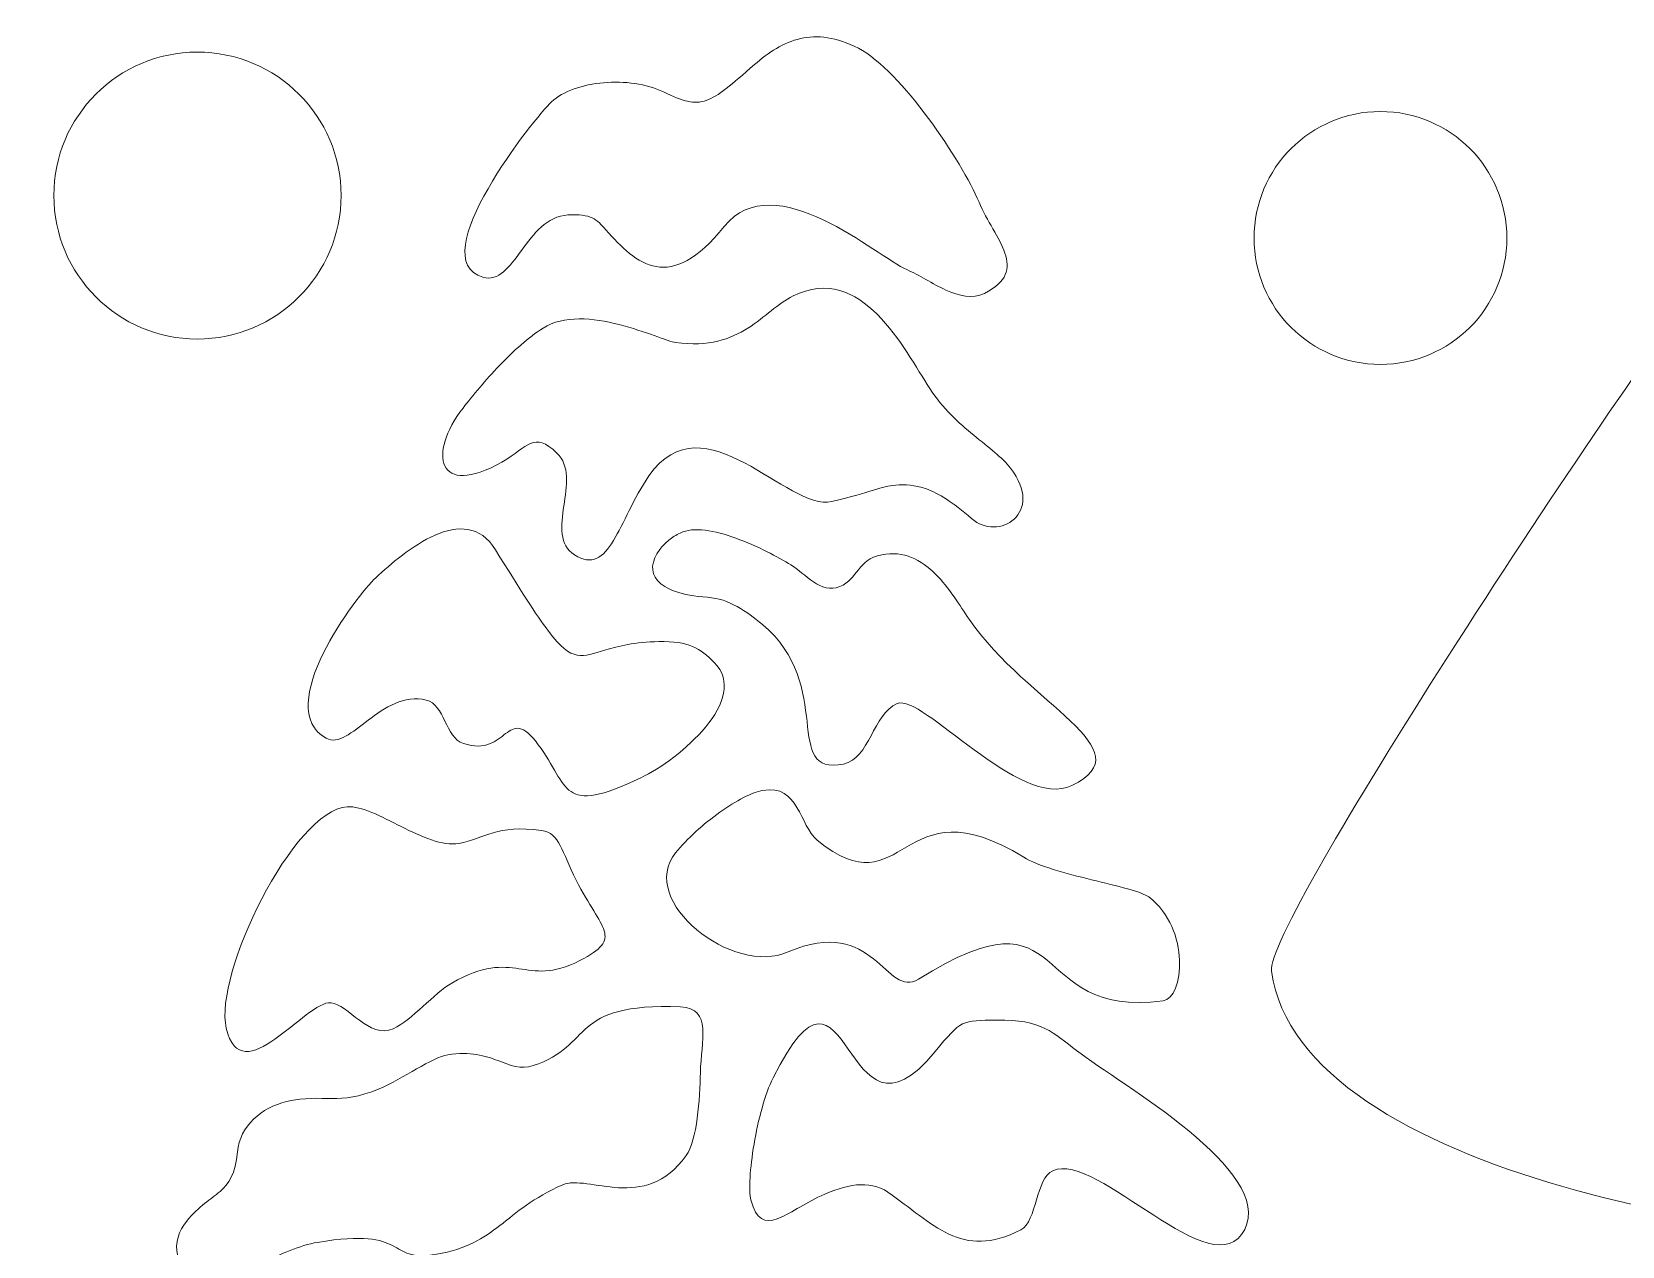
# Model space of a CAD drawing. Header units: inches. Extents: x -15.9 to -7.4, y 2.8 to 12.8.
# Drawn here: x -13.972 to -11.619, y 5.12 to 6.918 of the extents above; entities that cross this region are included whole.
import ezdxf

# ---------------------------------------------------------------- set-up
doc = ezdxf.new("R2010")
doc.units = ezdxf.units.IN
doc.header["$MEASUREMENT"] = 0
doc.layers.add('_U+0421_U+043B_U+043E_U+0439 1', color=7, linetype='Continuous')

# ---------------------------------------------------------------- blocks, each defined once
blk = doc.blocks.new('block 2')
at = {"layer": '_U+0421_U+043B_U+043E_U+0439 1', "lineweight": 0}
for points, knots in [([(-10.9466, 11.2254), (-10.9456, 11.2242), (-10.9446, 11.2235), (-10.9436, 11.223), (-10.9425, 11.2225), (-10.9413, 11.2223), (-10.9398, 11.222), (-10.4976, 11.146), (-10.0785, 11.0018), (-9.6941, 10.8007), (-9.3097, 10.5995), (-8.96, 10.3415), (-8.6561, 10.0378), (-8.2708, 9.6532), (-7.9591, 9.195), (-7.7436, 8.6861), (-7.5282, 8.1773), (-7.4091, 7.6178), (-7.4091, 7.0306), (-7.4091, 6.4434), (-7.5282, 5.8841), (-7.7436, 5.3753), (-7.9591, 4.8665), (-8.2708, 4.4083), (-8.6561, 4.0234), (-9.0412, 3.6386), (-9.4999, 3.3272), (-10.0093, 3.112), (-10.5187, 2.8968), (-11.0788, 2.7778), (-11.6667, 2.7778), (-12.2545, 2.7778), (-12.8145, 2.8968), (-13.3238, 3.112), (-13.8332, 3.3272), (-14.2919, 3.6386), (-14.6772, 4.0234), (-15.0625, 4.4083), (-15.3743, 4.8665), (-15.5897, 5.3753), (-15.8051, 5.8841), (-15.9243, 6.4434), (-15.9243, 7.0306), (-15.9243, 7.6178), (-15.8051, 8.1773), (-15.5897, 8.6861), (-15.3743, 9.195), (-15.0625, 9.6532), (-14.6772, 10.0378), (-14.3739, 10.3408), (-14.0251, 10.5983), (-13.6418, 10.7992), (-13.2586, 11.0001), (-12.841, 11.1444), (-12.4, 11.2209), (-12.3974, 11.2213), (-12.3949, 11.2215), (-12.3926, 11.2221), (-12.3903, 11.2227), (-12.3883, 11.2237), (-12.3866, 11.2257), (-12.3855, 11.227), (-12.385, 11.2296), (-12.3847, 11.232), (-12.3845, 11.2343), (-12.3844, 11.2364), (-12.3844, 11.2364), (-12.3844, 11.2364), (-12.3844, 11.4394), (-12.3844, 11.4394), (-12.3844, 11.4394), (-12.3844, 11.6424), (-12.3844, 11.6424), (-12.3844, 11.6744), (-12.3705, 11.7042), (-12.3468, 11.7291), (-12.323, 11.754), (-12.2893, 11.774), (-12.2497, 11.7863), (-12.2428, 11.7885), (-12.2377, 11.7934), (-12.2352, 11.7994), (-12.2326, 11.8053), (-12.2326, 11.8123), (-12.2361, 11.8186), (-12.2614, 11.8648), (-12.2812, 11.9143), (-12.2947, 11.9665), (-12.3082, 12.0186), (-12.3154, 12.0733), (-12.3154, 12.1297), (-12.3154, 12.2191), (-12.2973, 12.3044), (-12.2645, 12.3819), (-12.2318, 12.4595), (-12.1843, 12.5294), (-12.1255, 12.5881), (-12.0667, 12.6466), (-11.9969, 12.694), (-11.9193, 12.7268), (-11.8417, 12.7596), (-11.7564, 12.7778), (-11.6667, 12.7778), (-11.5772, 12.7778), (-11.4919, 12.7596), (-11.4143, 12.7268), (-11.3367, 12.694), (-11.2668, 12.6466), (-11.2083, 12.5881), (-11.1495, 12.5294), (-11.1019, 12.4595), (-11.069, 12.3819), (-11.0361, 12.3044), (-11.0179, 12.2191), (-11.0179, 12.1297), (-11.0179, 12.0737), (-11.025, 12.0194), (-11.0384, 11.9675), (-11.0518, 11.9157), (-11.0714, 11.8664), (-11.0966, 11.8205), (-11.1003, 11.8137), (-11.1003, 11.8062), (-11.0976, 11.7998), (-11.0949, 11.7934), (-11.0894, 11.7881), (-11.082, 11.7857), (-11.0428, 11.7732), (-11.0095, 11.7533), (-10.986, 11.7285), (-10.9626, 11.7037), (-10.9489, 11.6742), (-10.9489, 11.6424), (-10.9489, 11.6424), (-10.9489, 11.4394), (-10.9489, 11.4394), (-10.9489, 11.4394), (-10.9489, 11.2364), (-10.9489, 11.2364), (-10.9489, 11.2364), (-10.9488, 11.2343), (-10.9485, 11.2318), (-10.9482, 11.2294), (-10.9476, 11.2266), (-10.9466, 11.2254)], [0, 0, 0, 0, 1, 1, 1, 2, 2, 2, 3, 3, 3, 4, 4, 4, 5, 5, 5, 6, 6, 6, 7, 7, 7, 8, 8, 8, 9, 9, 9, 10, 10, 10, 11, 11, 11, 12, 12, 12, 13, 13, 13, 14, 14, 14, 15, 15, 15, 16, 16, 16, 17, 17, 17, 18, 18, 18, 19, 19, 19, 20, 20, 20, 21, 21, 21, 22, 22, 22, 23, 23, 23, 24, 24, 24, 25, 25, 25, 26, 26, 26, 27, 27, 27, 28, 28, 28, 29, 29, 29, 30, 30, 30, 31, 31, 31, 32, 32, 32, 33, 33, 33, 34, 34, 34, 35, 35, 35, 36, 36, 36, 37, 37, 37, 38, 38, 38, 39, 39, 39, 40, 40, 40, 41, 41, 41, 42, 42, 42, 43, 43, 43, 44, 44, 44, 45, 45, 45, 46, 46, 46, 47, 47, 47, 48, 48, 48, 48]), ([(-13.3045, 6.5542), (-13.2812, 6.5476), (-13.2652, 6.5698), (-13.2474, 6.5941), (-13.2295, 6.6184), (-13.2098, 6.6448), (-13.1788, 6.6465), (-13.1617, 6.6474), (-13.151, 6.6459), (-13.1429, 6.6421), (-13.1348, 6.6384), (-13.1293, 6.6324), (-13.1227, 6.6246), (-13.1001, 6.5989), (-13.0763, 6.575), (-13.0481, 6.5701), (-13.02, 6.5652), (-12.9875, 6.5792), (-12.9475, 6.6293), (-12.9104, 6.6755), (-12.8539, 6.6643), (-12.8011, 6.6392), (-12.7483, 6.6141), (-12.6993, 6.5751), (-12.6772, 6.5656), (-12.6591, 6.5576), (-12.6393, 6.5444), (-12.6196, 6.5354), (-12.5999, 6.5264), (-12.5803, 6.5217), (-12.5624, 6.5305), (-12.5284, 6.5476), (-12.5246, 6.5675), (-12.5322, 6.5901), (-12.5398, 6.6127), (-12.5589, 6.6379), (-12.5705, 6.6655), (-12.5832, 6.6954), (-12.6117, 6.744), (-12.6452, 6.7893), (-12.6786, 6.8346), (-12.7169, 6.8766), (-12.749, 6.8932), (-12.7816, 6.9101), (-12.8096, 6.9132), (-12.8346, 6.9075), (-12.8597, 6.9018), (-12.8818, 6.8873), (-12.9028, 6.869), (-12.9368, 6.8393), (-12.9561, 6.8221), (-12.974, 6.816), (-12.992, 6.8098), (-13.0087, 6.8145), (-13.0375, 6.8286), (-13.0625, 6.8407), (-13.0952, 6.845), (-13.126, 6.8422), (-13.1568, 6.8395), (-13.1857, 6.8297), (-13.2031, 6.8138), (-13.2152, 6.8026), (-13.2633, 6.7443), (-13.297, 6.6854), (-13.3307, 6.6266), (-13.3499, 6.5673), (-13.3045, 6.5542), (-13.3045, 6.5542), (-13.3045, 6.5542), (-13.3045, 6.5542), (-13.3045, 6.5542), (-13.3045, 6.5542), (-13.3045, 6.5542)], [0, 0, 0, 0, 1, 1, 1, 2, 2, 2, 3, 3, 3, 4, 4, 4, 5, 5, 5, 6, 6, 6, 7, 7, 7, 8, 8, 8, 9, 9, 9, 10, 10, 10, 11, 11, 11, 12, 12, 12, 13, 13, 13, 14, 14, 14, 15, 15, 15, 16, 16, 16, 17, 17, 17, 18, 18, 18, 19, 19, 19, 20, 20, 20, 21, 21, 21, 22, 22, 22, 23, 23, 23, 24, 24, 24, 24]), ([(-13.7272, 6.8875), (-13.6684, 6.8875), (-13.6152, 6.8637), (-13.5767, 6.8253), (-13.5382, 6.787), (-13.5144, 6.7339), (-13.5144, 6.6755), (-13.5144, 6.6167), (-13.5382, 6.5636), (-13.5767, 6.5252), (-13.6152, 6.4867), (-13.6684, 6.4629), (-13.7272, 6.4629), (-13.7857, 6.4629), (-13.8388, 6.4867), (-13.8772, 6.5252), (-13.9156, 6.5636), (-13.9394, 6.6167), (-13.9394, 6.6755), (-13.9394, 6.7339), (-13.9156, 6.787), (-13.8772, 6.8253), (-13.8388, 6.8637), (-13.7857, 6.8875), (-13.7272, 6.8875), (-13.7272, 6.8875), (-13.7272, 6.8875), (-13.7272, 6.8875), (-13.7272, 6.8875), (-13.7272, 6.8875), (-13.7272, 6.8875)], [0, 0, 0, 0, 1, 1, 1, 2, 2, 2, 3, 3, 3, 4, 4, 4, 5, 5, 5, 6, 6, 6, 7, 7, 7, 8, 8, 8, 9, 9, 9, 10, 10, 10, 10]), ([(-11.9765, 6.7996), (-11.9249, 6.7996), (-11.8781, 6.7786), (-11.8443, 6.7448), (-11.8104, 6.7109), (-11.7895, 6.6641), (-11.7895, 6.6122), (-11.7895, 6.5606), (-11.8104, 6.5139), (-11.8443, 6.4801), (-11.8781, 6.4463), (-11.9249, 6.4254), (-11.9765, 6.4254), (-12.0282, 6.4254), (-12.0749, 6.4463), (-12.1088, 6.4801), (-12.1426, 6.5139), (-12.1636, 6.5606), (-12.1636, 6.6122), (-12.1636, 6.6641), (-12.1426, 6.7109), (-12.1088, 6.7448), (-12.0749, 6.7786), (-12.0282, 6.7996), (-11.9765, 6.7996), (-11.9765, 6.7996), (-11.9765, 6.7996), (-11.9765, 6.7996), (-11.9765, 6.7996), (-11.9765, 6.7996), (-11.9765, 6.7996)], [0, 0, 0, 0, 1, 1, 1, 2, 2, 2, 3, 3, 3, 4, 4, 4, 5, 5, 5, 6, 6, 6, 7, 7, 7, 8, 8, 8, 9, 9, 9, 10, 10, 10, 10]), ([(-11.1264, 5.1331), (-11.095, 5.1389), (-11.0923, 5.1663), (-11.0941, 5.2023), (-11.096, 5.2382), (-11.1024, 5.2829), (-11.0893, 5.3233), (-11.0615, 5.4089), (-11.0237, 5.4836), (-10.9826, 5.5567), (-10.9414, 5.6297), (-10.8968, 5.701), (-10.8551, 5.7797), (-10.7799, 5.9219), (-10.7104, 6.0361), (-10.6383, 6.1461), (-10.5662, 6.2561), (-10.4915, 6.3619), (-10.4058, 6.4872), (-10.3882, 6.5129), (-10.3505, 6.5691), (-10.3202, 6.6233), (-10.2899, 6.6776), (-10.2671, 6.7299), (-10.2792, 6.7477), (-10.2973, 6.7746), (-10.3117, 6.7774), (-10.3403, 6.7695), (-10.3689, 6.7615), (-10.4118, 6.7427), (-10.4867, 6.7263), (-10.605, 6.7004), (-10.736, 6.7116), (-10.8596, 6.7262), (-10.9832, 6.7407), (-11.0993, 6.7587), (-11.1878, 6.7463), (-11.2188, 6.7423), (-11.2486, 6.7342), (-11.2773, 6.7228), (-11.306, 6.7114), (-11.3335, 6.6966), (-11.3597, 6.6793), (-11.387, 6.6612), (-11.4131, 6.64), (-11.4376, 6.6165), (-11.4621, 6.593), (-11.4851, 6.5671), (-11.5063, 6.5395), (-11.5727, 6.4537), (-11.7329, 6.218), (-11.8754, 5.995), (-12.0179, 5.7721), (-12.1426, 5.562), (-12.1379, 5.5273), (-12.1169, 5.3751), (-11.9255, 5.2718), (-11.7086, 5.209), (-11.4916, 5.1461), (-11.2492, 5.1236), (-11.1264, 5.1331), (-11.1264, 5.1331), (-11.1264, 5.1331), (-11.1264, 5.1331), (-11.1264, 5.1331), (-11.1264, 5.1331), (-11.1264, 5.1331)], [0, 0, 0, 0, 1, 1, 1, 2, 2, 2, 3, 3, 3, 4, 4, 4, 5, 5, 5, 6, 6, 6, 7, 7, 7, 8, 8, 8, 9, 9, 9, 10, 10, 10, 11, 11, 11, 12, 12, 12, 13, 13, 13, 14, 14, 14, 15, 15, 15, 16, 16, 16, 17, 17, 17, 18, 18, 18, 19, 19, 19, 20, 20, 20, 21, 21, 21, 22, 22, 22, 22]), ([(-13.2764, 6.2808), (-13.2564, 6.2923), (-13.2449, 6.3038), (-13.2339, 6.3084), (-13.223, 6.3129), (-13.2126, 6.3106), (-13.195, 6.2942), (-13.1755, 6.2759), (-13.1806, 6.2454), (-13.1848, 6.2159), (-13.189, 6.1865), (-13.1922, 6.1579), (-13.1688, 6.1434), (-13.1429, 6.127), (-13.1268, 6.1395), (-13.1115, 6.1645), (-13.0963, 6.1894), (-13.0817, 6.2269), (-13.0589, 6.2604), (-13.0184, 6.3189), (-12.967, 6.3056), (-12.9176, 6.2795), (-12.8683, 6.2535), (-12.8209, 6.2148), (-12.7885, 6.2224), (-12.7583, 6.2293), (-12.7401, 6.235), (-12.7267, 6.2391), (-12.7133, 6.2433), (-12.7048, 6.2459), (-12.6938, 6.2466), (-12.68, 6.2476), (-12.6659, 6.2474), (-12.6482, 6.241), (-12.6305, 6.2345), (-12.6093, 6.2217), (-12.5815, 6.1972), (-12.562, 6.1798), (-12.5346, 6.1818), (-12.5186, 6.1965), (-12.5026, 6.2112), (-12.498, 6.2385), (-12.5239, 6.2718), (-12.5358, 6.2875), (-12.5561, 6.3022), (-12.5783, 6.3204), (-12.6004, 6.3386), (-12.6243, 6.3602), (-12.6434, 6.3897), (-12.6626, 6.4192), (-12.6877, 6.4659), (-12.7208, 6.499), (-12.7538, 6.5321), (-12.7947, 6.5516), (-12.8457, 6.5266), (-12.868, 6.5157), (-12.8869, 6.4952), (-12.9125, 6.479), (-12.9381, 6.4628), (-12.9704, 6.4511), (-13.0194, 6.4577), (-13.0306, 6.4594), (-13.0644, 6.4745), (-13.103, 6.4843), (-13.1416, 6.4941), (-13.185, 6.4986), (-13.2155, 6.4791), (-13.2369, 6.4656), (-13.2593, 6.4453), (-13.2799, 6.4238), (-13.3006, 6.4023), (-13.3195, 6.3795), (-13.334, 6.3607), (-13.3602, 6.3272), (-13.3697, 6.2936), (-13.3607, 6.2751), (-13.3517, 6.2567), (-13.3242, 6.2535), (-13.2764, 6.2808), (-13.2764, 6.2808), (-13.2764, 6.2808), (-13.2764, 6.2808), (-13.2764, 6.2808), (-13.2764, 6.2808), (-13.2764, 6.2808)], [0, 0, 0, 0, 1, 1, 1, 2, 2, 2, 3, 3, 3, 4, 4, 4, 5, 5, 5, 6, 6, 6, 7, 7, 7, 8, 8, 8, 9, 9, 9, 10, 10, 10, 11, 11, 11, 12, 12, 12, 13, 13, 13, 14, 14, 14, 15, 15, 15, 16, 16, 16, 17, 17, 17, 18, 18, 18, 19, 19, 19, 20, 20, 20, 21, 21, 21, 22, 22, 22, 23, 23, 23, 24, 24, 24, 25, 25, 25, 26, 26, 26, 27, 27, 27, 28, 28, 28, 28]), ([(-13.3883, 5.9285), (-13.3747, 5.9255), (-13.3677, 5.9115), (-13.3607, 5.8973), (-13.3538, 5.8831), (-13.3469, 5.8686), (-13.3335, 5.8644), (-13.3004, 5.8532), (-13.2845, 5.8686), (-13.2709, 5.8789), (-13.2574, 5.8892), (-13.2462, 5.8943), (-13.2226, 5.8625), (-13.1993, 5.8311), (-13.1913, 5.8046), (-13.1742, 5.793), (-13.1571, 5.7815), (-13.1308, 5.785), (-13.0708, 5.8135), (-13.0422, 5.827), (-13.0017, 5.8563), (-12.9749, 5.8888), (-12.9482, 5.9214), (-12.9354, 5.9573), (-12.9623, 5.9842), (-12.9725, 5.9946), (-12.982, 6.0026), (-12.9945, 6.0078), (-13.0069, 6.0131), (-13.0222, 6.0155), (-13.0441, 6.0151), (-13.0801, 6.0144), (-13.1043, 6.0082), (-13.1226, 6.0028), (-13.1409, 5.9974), (-13.1531, 5.9927), (-13.165, 5.9951), (-13.1774, 5.9972), (-13.1895, 6.0069), (-13.2076, 6.0306), (-13.2257, 6.0544), (-13.2498, 6.0923), (-13.2859, 6.151), (-13.3085, 6.1877), (-13.3421, 6.1872), (-13.3754, 6.1726), (-13.4086, 6.1581), (-13.4416, 6.1294), (-13.463, 6.1097), (-13.4773, 6.0966), (-13.5158, 6.0482), (-13.5407, 5.9976), (-13.5656, 5.947), (-13.5768, 5.8941), (-13.5363, 5.872), (-13.5187, 5.8625), (-13.4983, 5.8805), (-13.4741, 5.899), (-13.4498, 5.9175), (-13.4216, 5.9364), (-13.3883, 5.9285), (-13.3883, 5.9285), (-13.3883, 5.9285), (-13.3883, 5.9285), (-13.3883, 5.9285), (-13.3883, 5.9285), (-13.3883, 5.9285)], [0, 0, 0, 0, 1, 1, 1, 2, 2, 2, 3, 3, 3, 4, 4, 4, 5, 5, 5, 6, 6, 6, 7, 7, 7, 8, 8, 8, 9, 9, 9, 10, 10, 10, 11, 11, 11, 12, 12, 12, 13, 13, 13, 14, 14, 14, 15, 15, 15, 16, 16, 16, 17, 17, 17, 18, 18, 18, 19, 19, 19, 20, 20, 20, 21, 21, 21, 22, 22, 22, 22]), ([(-12.7709, 5.8339), (-12.7514, 5.838), (-12.7407, 5.8564), (-12.7303, 5.8758), (-12.7199, 5.8951), (-12.7098, 5.9155), (-12.6914, 5.9233), (-12.6734, 5.9314), (-12.628, 5.8917), (-12.5776, 5.8547), (-12.5271, 5.8176), (-12.4715, 5.7833), (-12.433, 5.8021), (-12.3782, 5.8287), (-12.3943, 5.8584), (-12.4351, 5.8974), (-12.4758, 5.9364), (-12.5413, 5.9846), (-12.5853, 6.0484), (-12.5986, 6.0676), (-12.6146, 6.0947), (-12.6353, 6.1153), (-12.6561, 6.136), (-12.6817, 6.1501), (-12.7143, 6.1434), (-12.7328, 6.1399), (-12.7415, 6.131), (-12.749, 6.1215), (-12.7565, 6.1121), (-12.7628, 6.1021), (-12.7766, 6.0964), (-12.7907, 6.0907), (-12.8034, 6.0955), (-12.8153, 6.1034), (-12.8272, 6.1113), (-12.8383, 6.1223), (-12.849, 6.1287), (-12.8675, 6.1401), (-12.8987, 6.1568), (-12.9301, 6.1681), (-12.9616, 6.1795), (-12.9932, 6.1855), (-13.0127, 6.1758), (-13.0187, 6.1729), (-13.0243, 6.1694), (-13.0293, 6.1653), (-13.0344, 6.1612), (-13.0389, 6.1565), (-13.0427, 6.1515), (-13.0556, 6.1346), (-13.0572, 6.1182), (-13.046, 6.1054), (-13.0349, 6.0926), (-13.0108, 6.0833), (-12.9723, 6.0807), (-12.9561, 6.0795), (-12.9418, 6.0744), (-12.9285, 6.0671), (-12.9153, 6.0598), (-12.903, 6.0503), (-12.8909, 6.0403), (-12.8371, 5.9956), (-12.8301, 5.9394), (-12.825, 5.8966), (-12.82, 5.8539), (-12.8169, 5.8247), (-12.7709, 5.8339), (-12.7709, 5.8339), (-12.7709, 5.8339), (-12.7709, 5.8339), (-12.7709, 5.8339), (-12.7709, 5.8339), (-12.7709, 5.8339)], [0, 0, 0, 0, 1, 1, 1, 2, 2, 2, 3, 3, 3, 4, 4, 4, 5, 5, 5, 6, 6, 6, 7, 7, 7, 8, 8, 8, 9, 9, 9, 10, 10, 10, 11, 11, 11, 12, 12, 12, 13, 13, 13, 14, 14, 14, 15, 15, 15, 16, 16, 16, 17, 17, 17, 18, 18, 18, 19, 19, 19, 20, 20, 20, 21, 21, 21, 22, 22, 22, 23, 23, 23, 24, 24, 24, 24]), ([(-12.8528, 5.5558), (-12.789, 5.5838), (-12.7528, 5.5663), (-12.7266, 5.5454), (-12.7004, 5.5245), (-12.6841, 5.5004), (-12.66, 5.5154), (-12.5446, 5.5876), (-12.5056, 5.5729), (-12.4697, 5.5435), (-12.4338, 5.5141), (-12.4011, 5.47), (-12.2983, 5.4835), (-12.2828, 5.4854), (-12.2725, 5.5118), (-12.2738, 5.5437), (-12.2751, 5.5756), (-12.2881, 5.6131), (-12.3192, 5.6371), (-12.3295, 5.6449), (-12.3654, 5.6531), (-12.404, 5.6626), (-12.4425, 5.6722), (-12.4837, 5.683), (-12.5044, 5.696), (-12.5967, 5.7531), (-12.6404, 5.7327), (-12.6773, 5.7113), (-12.7143, 5.69), (-12.7445, 5.6678), (-12.81, 5.7212), (-12.823, 5.7319), (-12.8298, 5.7527), (-12.84, 5.7697), (-12.8502, 5.7866), (-12.8637, 5.7997), (-12.8904, 5.7949), (-12.9061, 5.7923), (-12.9299, 5.7797), (-12.954, 5.7626), (-12.9781, 5.7454), (-13.0025, 5.7236), (-13.0194, 5.7027), (-13.0482, 5.6666), (-13.0269, 5.6208), (-12.9882, 5.5886), (-12.9495, 5.5564), (-12.8935, 5.5377), (-12.8528, 5.5558), (-12.8528, 5.5558), (-12.8528, 5.5558), (-12.8528, 5.5558), (-12.8528, 5.5558), (-12.8528, 5.5558), (-12.8528, 5.5558)], [0, 0, 0, 0, 1, 1, 1, 2, 2, 2, 3, 3, 3, 4, 4, 4, 5, 5, 5, 6, 6, 6, 7, 7, 7, 8, 8, 8, 9, 9, 9, 10, 10, 10, 11, 11, 11, 12, 12, 12, 13, 13, 13, 14, 14, 14, 15, 15, 15, 16, 16, 16, 17, 17, 17, 18, 18, 18, 18]), ([(-13.5292, 5.4807), (-13.5168, 5.4795), (-13.5026, 5.4659), (-13.4871, 5.4546), (-13.4717, 5.4434), (-13.4549, 5.4343), (-13.4373, 5.4422), (-13.4235, 5.4483), (-13.4084, 5.4615), (-13.3934, 5.475), (-13.3785, 5.4885), (-13.3638, 5.5023), (-13.3507, 5.5097), (-13.3035, 5.5368), (-13.2766, 5.5346), (-13.2513, 5.531), (-13.226, 5.5273), (-13.2022, 5.522), (-13.1612, 5.543), (-13.1284, 5.5598), (-13.1203, 5.571), (-13.1251, 5.5872), (-13.1299, 5.6035), (-13.1477, 5.6247), (-13.1665, 5.6618), (-13.1774, 5.6834), (-13.1834, 5.7008), (-13.19, 5.7133), (-13.1967, 5.7258), (-13.2041, 5.7334), (-13.2179, 5.7355), (-13.2509, 5.7403), (-13.2718, 5.7373), (-13.2892, 5.7322), (-13.3066, 5.7272), (-13.3207, 5.7201), (-13.3402, 5.7165), (-13.3642, 5.712), (-13.3952, 5.7262), (-13.4253, 5.7413), (-13.4554, 5.7563), (-13.4846, 5.7721), (-13.5054, 5.7707), (-13.5451, 5.7678), (-13.5945, 5.7058), (-13.6316, 5.6345), (-13.6687, 5.5633), (-13.6936, 5.4828), (-13.6843, 5.4431), (-13.6731, 5.3946), (-13.6436, 5.4048), (-13.6123, 5.4268), (-13.5809, 5.4487), (-13.5477, 5.4823), (-13.5292, 5.4807), (-13.5292, 5.4807), (-13.5292, 5.4807), (-13.5292, 5.4807), (-13.5292, 5.4807), (-13.5292, 5.4807), (-13.5292, 5.4807)], [0, 0, 0, 0, 1, 1, 1, 2, 2, 2, 3, 3, 3, 4, 4, 4, 5, 5, 5, 6, 6, 6, 7, 7, 7, 8, 8, 8, 9, 9, 9, 10, 10, 10, 11, 11, 11, 12, 12, 12, 13, 13, 13, 14, 14, 14, 15, 15, 15, 16, 16, 16, 17, 17, 17, 18, 18, 18, 19, 19, 19, 20, 20, 20, 20]), ([(-12.908, 5.1888), (-12.9004, 5.1588), (-12.8871, 5.1546), (-12.8693, 5.1608), (-12.8516, 5.167), (-12.8295, 5.1835), (-12.8042, 5.1949), (-12.7862, 5.203), (-12.7684, 5.2092), (-12.7517, 5.2109), (-12.735, 5.2126), (-12.7193, 5.2099), (-12.7052, 5.2002), (-12.6719, 5.1771), (-12.6448, 5.1519), (-12.615, 5.1381), (-12.5852, 5.1243), (-12.5527, 5.122), (-12.5087, 5.1445), (-12.4965, 5.151), (-12.4911, 5.17), (-12.4855, 5.1888), (-12.4799, 5.2076), (-12.4742, 5.2263), (-12.4615, 5.232), (-12.4289, 5.247), (-12.3692, 5.2028), (-12.312, 5.166), (-12.2547, 5.1293), (-12.2, 5.1001), (-12.1774, 5.145), (-12.1555, 5.1885), (-12.2009, 5.242), (-12.2603, 5.291), (-12.3196, 5.3399), (-12.3928, 5.3844), (-12.4263, 5.4098), (-12.443, 5.4227), (-12.456, 5.4343), (-12.473, 5.4426), (-12.49, 5.4508), (-12.511, 5.4557), (-12.5439, 5.455), (-12.5703, 5.4545), (-12.5834, 5.4548), (-12.5948, 5.4492), (-12.6061, 5.4436), (-12.6158, 5.4322), (-12.6353, 5.4084), (-12.7048, 5.3235), (-12.7359, 5.3717), (-12.7641, 5.4121), (-12.7923, 5.4525), (-12.8176, 5.4852), (-12.8752, 5.3694), (-12.8873, 5.3454), (-12.8973, 5.3071), (-12.9034, 5.2714), (-12.9094, 5.2357), (-12.9116, 5.2025), (-12.908, 5.1888), (-12.908, 5.1888), (-12.908, 5.1888), (-12.908, 5.1888), (-12.908, 5.1888), (-12.908, 5.1888), (-12.908, 5.1888)], [0, 0, 0, 0, 1, 1, 1, 2, 2, 2, 3, 3, 3, 4, 4, 4, 5, 5, 5, 6, 6, 6, 7, 7, 7, 8, 8, 8, 9, 9, 9, 10, 10, 10, 11, 11, 11, 12, 12, 12, 13, 13, 13, 14, 14, 14, 15, 15, 15, 16, 16, 16, 17, 17, 17, 18, 18, 18, 19, 19, 19, 20, 20, 20, 21, 21, 21, 22, 22, 22, 22]), ([(-13.0122, 5.4745), (-13.0953, 5.4778), (-13.1272, 5.4634), (-13.1496, 5.4445), (-13.1721, 5.4256), (-13.185, 5.4022), (-13.2302, 5.3875), (-13.249, 5.3813), (-13.2639, 5.3881), (-13.2824, 5.395), (-13.3009, 5.402), (-13.3231, 5.4091), (-13.3564, 5.4037), (-13.368, 5.4017), (-13.3846, 5.393), (-13.4026, 5.3827), (-13.4206, 5.3725), (-13.4401, 5.3609), (-13.4578, 5.3533), (-13.4885, 5.3404), (-13.5087, 5.3389), (-13.5283, 5.3389), (-13.548, 5.339), (-13.567, 5.3407), (-13.5953, 5.3342), (-13.6134, 5.33), (-13.6307, 5.3209), (-13.6438, 5.3082), (-13.657, 5.2955), (-13.666, 5.2791), (-13.6677, 5.2601), (-13.6708, 5.227), (-13.6802, 5.2129), (-13.6935, 5.2012), (-13.7069, 5.1895), (-13.7243, 5.1802), (-13.7433, 5.1569), (-13.7543, 5.1436), (-13.7605, 5.1242), (-13.7565, 5.1077), (-13.7526, 5.0913), (-13.7386, 5.0777), (-13.7091, 5.0761), (-13.6831, 5.0746), (-13.6567, 5.0849), (-13.63, 5.0966), (-13.6033, 5.1083), (-13.5763, 5.1215), (-13.5491, 5.126), (-13.4804, 5.1376), (-13.4555, 5.13), (-13.4382, 5.1211), (-13.421, 5.1122), (-13.4113, 5.102), (-13.373, 5.1084), (-13.3288, 5.1158), (-13.304, 5.1319), (-13.2794, 5.151), (-13.2548, 5.1701), (-13.2302, 5.1921), (-13.1865, 5.2111), (-13.1677, 5.2192), (-13.1373, 5.2087), (-13.104, 5.2069), (-13.0707, 5.205), (-13.0344, 5.2118), (-13.0037, 5.2544), (-12.9956, 5.2655), (-12.9906, 5.2866), (-12.9875, 5.3097), (-12.9844, 5.3328), (-12.9832, 5.358), (-12.9827, 5.3775), (-12.9823, 5.4006), (-12.9777, 5.4243), (-12.9793, 5.4426), (-12.9808, 5.4608), (-12.9884, 5.4735), (-13.0122, 5.4745), (-13.0122, 5.4745), (-13.0122, 5.4745), (-13.0122, 5.4745), (-13.0122, 5.4745), (-13.0122, 5.4745), (-13.0122, 5.4745)], [0, 0, 0, 0, 1, 1, 1, 2, 2, 2, 3, 3, 3, 4, 4, 4, 5, 5, 5, 6, 6, 6, 7, 7, 7, 8, 8, 8, 9, 9, 9, 10, 10, 10, 11, 11, 11, 12, 12, 12, 13, 13, 13, 14, 14, 14, 15, 15, 15, 16, 16, 16, 17, 17, 17, 18, 18, 18, 19, 19, 19, 20, 20, 20, 21, 21, 21, 22, 22, 22, 23, 23, 23, 24, 24, 24, 25, 25, 25, 26, 26, 26, 27, 27, 27, 28, 28, 28, 28])]:
    blk.add_open_spline(points, degree=3, knots=knots, dxfattribs=at)

msp = doc.modelspace()

# ---------------------------------------------------------------- block references
at = {"layer": '_U+0421_U+043B_U+043E_U+0439 1'}
msp.add_blockref('block 2', (0, 0), dxfattribs=at)

doc.saveas('drawing.dxf')
